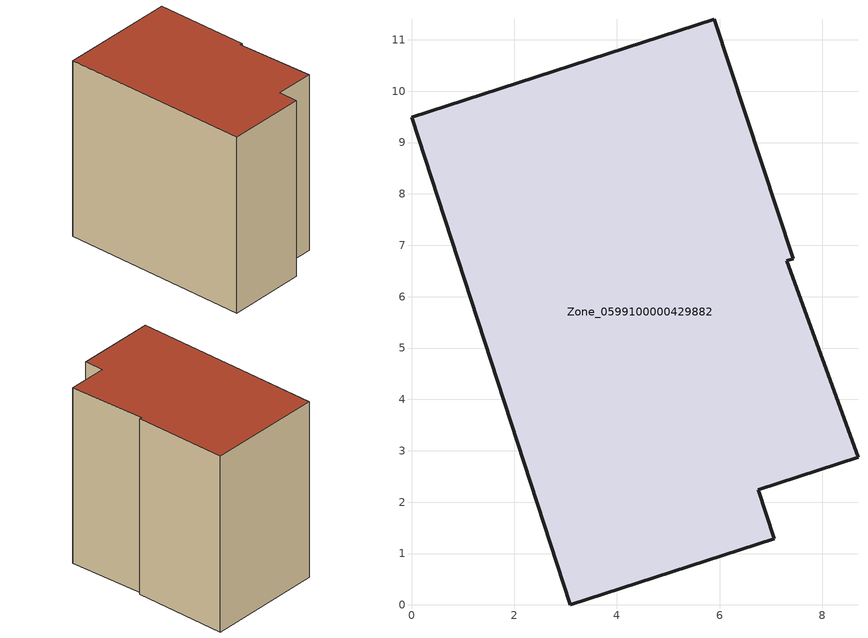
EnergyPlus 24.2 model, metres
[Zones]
Zone_0599100000429882
 floor ground (C_G): 5.89,11.4 7.43,6.74 7.3,6.7 8.69,2.87 6.75,2.24 7.06,1.29 3.09,0 0,9.49 z2.48
 wall outside (C_F): 7.43,6.74 5.89,11.4 0,9.49 3.09,0 7.06,1.29 6.75,2.24 8.69,2.87 7.3,6.7 7.43,6.74 z2.48:12.04
 roof outside (C_R): 8.69,2.87 7.3,6.7 7.43,6.74 5.89,11.4 0,9.49 3.09,0 7.06,1.29 6.75,2.24 z12.04
[BUILDING]
Pand.0599100000429882: North Axis=0; Terrain=City; Loads Convergence Tolerance Value=0.04; Temperature Convergence Tolerance Value=0.4; Solar Distribution=FullExterior; Maximum Number of Warmup Days=25; Minimum Number of Warmup Days=1
[Site:Location]
Rotterdam.The.Hague.AP_ZH_NLD Design_Conditions: Latitude=51.96; Longitude=4.45; Time Zone=1; Elevation=-4.5
[SITE:GROUNDTEMPERATURE:BUILDINGSURFACE]
18, 18, 18, 18, 18, 18, 18, 18, 18, 18, 18, 18
[MATERIAL] Thermal Absorptance=0.9; Solar Absorptance=0.7; Visible Absorptance=0.7
Name | Roughness | Thickness | Conductivity | Density | Specific Heat
G.TC.2006-2014 | MediumSmooth | 0.15 | 0.06 | 540 | 1210
F.TC.2006-2014 | Rough | 0.3 | 0.12 | 1920 | 840
R.TC.2006-2014 | MediumRough | 0.2 | 0.08 | 1500 | 1000
[CONSTRUCTION]
C_G: G.TC.2006-2014
C_F: F.TC.2006-2014
C_R: R.TC.2006-2014
[ZONE]
Zone_0599100000429882: Type=1; Multiplier=1; Ceiling Height=Autocalculate; Volume=Autocalculate; Floor Area=autocalculate; Part of Total Floor Area=Yes
[ZONEINFILTRATION:DESIGNFLOWRATE]
Infil_Zone_0599100000429882: Zone or ZoneList or Space or SpaceList=Zone_0599100000429882; Schedule=AlwaysOn; Design Flow Rate Calculation Method=Flow/Area; Flow Rate per Floor Area=0.0015; Constant Term Coefficient=1; Temperature Term Coefficient=0; Velocity Term Coefficient=0; Velocity Squared Term Coefficient=0
[HVACTEMPLATE:ZONE:IDEALLOADSAIRSYSTEM]
Zone_0599100000429882: Maximum Heating Supply Air Temperature=50; Minimum Cooling Supply Air Temperature=13; Maximum Heating Supply Air Humidity Ratio=0.0156; Minimum Cooling Supply Air Humidity Ratio=0.0077; Heating Limit=NoLimit; Cooling Limit=NoLimit; Dehumidification Control Type=ConstantSensibleHeatRatio; Cooling Sensible Heat Ratio=0.7; Dehumidification Setpoint=60; Humidification Control Type=None; Humidification Setpoint=30; Outdoor Air Method=None; Outdoor Air Flow Rate per Person=0.00944; Outdoor Air Flow Rate per Zone Floor Area=0; Outdoor Air Flow Rate per Zone=0; Demand Controlled Ventilation Type=None; Outdoor Air Economizer Type=NoEconomizer; Heat Recovery Type=None; Sensible Heat Recovery Effectiveness=0.7; Latent Heat Recovery Effectiveness=0.65
[ZONECONTROL:THERMOSTAT]
ThermostatControl_Zone_0599100000429882: Zone or ZoneList=Zone_0599100000429882; Control Type Schedule=DualSetpointControlType; Control 1=Thermostat_Zone_0599100000429882; Temperature Difference Between Cutout And Setpoint=0
[THERMOSTATSETPOINT:DUALSETPOINT]
Thermostat_Zone_0599100000429882: Heating Setpoint Temperature Schedule=HeatingSetpoint_Zone_0599100000429882; Cooling Setpoint Temperature Schedule=CoolingSetpoint_Zone_0599100000429882
[SCHEDULE:COMPACT]
HeatingSetpoint_Zone_0599100000429882: Through: 12/31, For: AllDays, Until: 24:00, 21
CoolingSetpoint_Zone_0599100000429882: Through: 12/31, For: AllDays, Until: 24:00, 24
DualSetpointControlType: Through: 12/31, For: AllDays, Until: 24:00, 4
AlwaysOn: Through: 12/31, For: AllDays, Until: 24:00, 1
